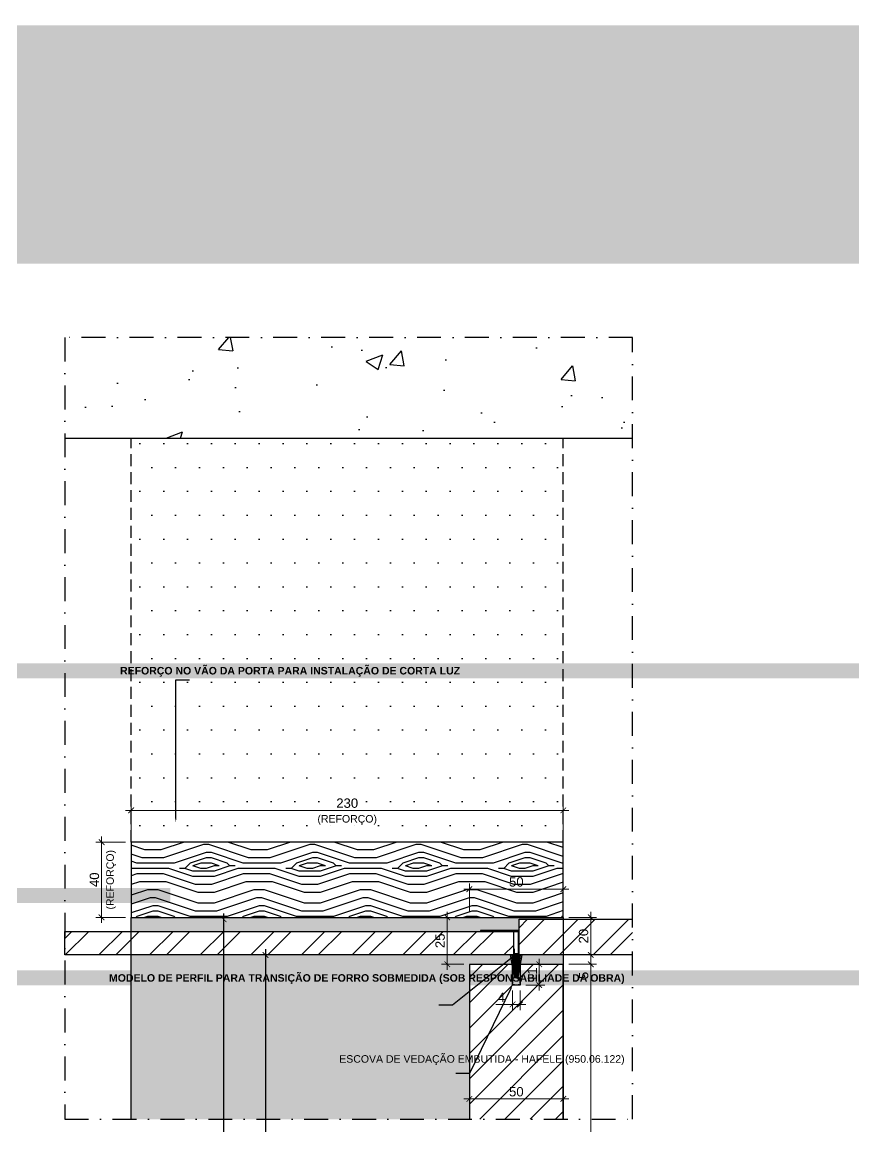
# Model space of a CAD drawing. Header units: millimetres. Extents: x -63251 to 507826, y 5339 to 217512.
# Drawn here: x 60118 to 60561, y 103625 to 104213 of the extents above; entities that cross this region are included whole.
import ezdxf
from ezdxf import colors
from ezdxf.entities.mleader import LeaderData, LeaderLine
from ezdxf.math import Vec2, Vec3

# ---------------------------------------------------------------- set-up
doc = ezdxf.new("R2010")
doc.units = ezdxf.units.MM
doc.header["$PDMODE"] = 3
doc.linetypes.add('TRAÇO 1-1', pattern=[9.525, 6.35, -3.175])
doc.linetypes.add('TRAÇO E PONTO 1-1', pattern=[25.4, 12.7, -6.35, 0, -6.35])
for name, color, linetype in [('_COMENTÁRIOS ARQ', 30, 'Continuous'), ('COTAS', 9, 'Continuous'), ('FERRAGEM', 3, 'Continuous'), ('FERRAGENS', 3, 'Continuous'), ('GESSO', 1, 'Continuous'), ('HACHURA', 21, 'Continuous'), ('MARCENARIA', 4, 'Continuous'), ('PAREDE', 94, 'Continuous'), ('PROJEÇÃO', 8, 'Continuous'), ('TEXTO TRAÇO PONTO', 105, 'TRAÇO E PONTO 1-1')]:
    doc.layers.add(name, color=color, linetype=linetype)
doc.layers.add('ARQ-COTA', color=12, linetype='Continuous', lineweight=9)
doc.styles.add('1-1', font='arial.ttf', dxfattribs={"height": 0.2})
doc.styles.add('MEDIDA OFICIAL', font='ariblk.ttf')
doc.styles.add('PADRÃO', font='arial.ttf')
doc.styles.add('PADRÃO NEGRITO', font='arialbd.ttf')
doc.dimstyles.new('1-2', dxfattribs={"dimscale": 2, "dimtxt": 2.5, "dimasz": 1.5, "dimexe": 1.5, "dimexo": 1.5, "dimtad": 1, "dimtxsty": 'PADRÃO', "dimblk": 'ARCHTICK', "dimcen": 2.5, "dimdle": 1.5, "dimclrd": 9, "dimclre": 9, "dimclrt": 6, "dimadec": 0, "dimazin": 0, "dimtfac": 1, "dimtmove": 0, "dimatfit": 3, "dimfxl": 1.25, "dimlwd": -1, "dimlwe": -1, "dimarcsym": 0})
doc.dimstyles.new('Med. Ofic.1-2', dxfattribs={"dimscale": 2, "dimtxt": 2.5, "dimasz": 1.5, "dimexe": 1.5, "dimexo": 1.5, "dimtad": 1, "dimtxsty": 'MEDIDA OFICIAL', "dimblk": 'ARCHTICK', "dimcen": 2.5, "dimdle": 1.5, "dimclrd": 9, "dimclre": 9, "dimclrt": 10, "dimadec": 0, "dimazin": 0, "dimtfac": 1, "dimtmove": 0, "dimatfit": 3, "dimfxl": 1.25, "dimlwd": -1, "dimlwe": -1, "dimarcsym": 0})

# ---------------------------------------------------------------- blocks, each defined once
blk = doc.blocks.new('_ArchTick')
at = {"color": 0, "linetype": 'ByBlock', "const_width": 0.15}
blk.add_lwpolyline([(-0.5, -0.5), (0.5, 0.5)], dxfattribs=at)
blk = doc.blocks.new('*D1336')
at = {"layer": 'ARQ-COTA', "color": 9, "transparency": 16777216}
blk.add_line((60409.17, 103639.9), (60353.17, 103639.9), dxfattribs=at)
at = {"layer": 'Defpoints', "color": 0, "transparency": 16777216}
for p in [(60356.17, 103639.9), (60356.17, 103639.9), (60406.17, 103639.9)]:
    blk.add_point(p, dxfattribs=at)
at = {"layer": 'ARQ-COTA', "color": 9, "transparency": 16777216, "xscale": 3, "yscale": 3, "zscale": 3, "rotation": 180}
blk.add_blockref('_ArchTick', (60356.17, 103639.9), dxfattribs=at)
at = {"layer": 'ARQ-COTA', "color": 9, "transparency": 16777216, "xscale": 3, "yscale": 3, "zscale": 3}
blk.add_blockref('_ArchTick', (60406.17, 103639.9), dxfattribs=at)
at = {"layer": 'ARQ-COTA', "color": 6, "transparency": 16777216, "insert": (60381.17, 103643.71), "char_height": 5, "attachment_point": 5, "style": 'PADRÃO'}
blk.add_mtext('50', dxfattribs=at)
blk = doc.blocks.new('*D1337')
at = {"layer": 'COTAS', "color": 9, "linetype": 'Continuous', "transparency": 16777216}
blk.add_line((60247.67, 103719.51), (60247.67, 103336.08), dxfattribs=at)
at = {"layer": 'COTAS', "color": 9, "transparency": 16777216}
for p, q in [((60250.67, 103716.51), (60250.67, 103716.51)), ((60250.67, 103339.08), (60250.67, 103339.08))]:
    blk.add_line(p, q, dxfattribs=at)
at = {"layer": 'Defpoints', "color": 0, "transparency": 16777216}
for p in [(60247.67, 103716.51), (60247.67, 103339.08), (60247.67, 103339.08)]:
    blk.add_point(p, dxfattribs=at)
at = {"layer": 'COTAS', "color": 9, "transparency": 16777216, "xscale": 3, "yscale": 3, "zscale": 3}
for p, rotation in [((60247.67, 103716.51), 90), ((60247.67, 103339.08), 270)]:
    blk.add_blockref('_ArchTick', p, dxfattribs=dict(at, rotation=rotation))
at = {"layer": 'COTAS', "color": 10, "transparency": 16777216, "insert": (60243.83, 103527.8), "char_height": 5, "attachment_point": 5, "rotation": 90, "style": 'MEDIDA OFICIAL'}
blk.add_mtext('2925', dxfattribs=at)
blk = doc.blocks.new('*D1338')
at = {"layer": 'COTAS', "color": 9, "linetype": 'Continuous', "transparency": 16777216}
blk.add_line((60225.35, 103738.51), (60225.35, 103336.08), dxfattribs=at)
at = {"layer": 'COTAS', "color": 9, "transparency": 16777216}
for p, q in [((60228.35, 103735.51), (60228.35, 103735.51)), ((60228.35, 103339.08), (60228.35, 103339.08))]:
    blk.add_line(p, q, dxfattribs=at)
at = {"layer": 'Defpoints', "color": 0, "transparency": 16777216}
for p in [(60225.35, 103735.51), (60225.35, 103339.08), (60225.35, 103339.08)]:
    blk.add_point(p, dxfattribs=at)
at = {"layer": 'COTAS', "color": 9, "transparency": 16777216, "xscale": 3, "yscale": 3, "zscale": 3}
for p, rotation in [((60225.35, 103735.51), 90), ((60225.35, 103339.08), 270)]:
    blk.add_blockref('_ArchTick', p, dxfattribs=dict(at, rotation=rotation))
at = {"layer": 'COTAS', "color": 10, "transparency": 16777216, "insert": (60221.51, 103537.3), "char_height": 5, "attachment_point": 5, "rotation": 90, "style": 'MEDIDA OFICIAL'}
blk.add_mtext('2945', dxfattribs=at)
blk = doc.blocks.new('*D1339')
at = {"layer": 'ARQ-COTA', "color": 9, "transparency": 16777216}
for p, q in [((60409.17, 103711.51), (60423.77, 103711.51)), ((60420.77, 103714.51), (60420.77, 103341.08)), ((60409.17, 103344.08), (60423.77, 103344.08))]:
    blk.add_line(p, q, dxfattribs=at)
at = {"layer": 'Defpoints', "color": 0, "transparency": 16777216}
for p in [(60406.17, 103711.51), (60406.17, 103344.08), (60420.77, 103344.08)]:
    blk.add_point(p, dxfattribs=at)
at = {"layer": 'ARQ-COTA', "color": 9, "transparency": 16777216, "xscale": 3, "yscale": 3, "zscale": 3}
for p, rotation in [((60420.77, 103711.51), 90), ((60420.77, 103344.08), 270)]:
    blk.add_blockref('_ArchTick', p, dxfattribs=dict(at, rotation=rotation))
at = {"layer": 'ARQ-COTA', "color": 6, "transparency": 16777216, "insert": (60416.97, 103527.8), "char_height": 5, "attachment_point": 5, "rotation": 90, "style": 'PADRÃO'}
blk.add_mtext('2915', dxfattribs=at)
blk = doc.blocks.new('*D1341')
at = {"layer": 'ARQ-COTA', "color": 9, "transparency": 16777216}
for p, q in [((60409.17, 103716.51), (60423.77, 103716.51)), ((60420.77, 103719.51), (60420.77, 103711.51)), ((60409.17, 103711.51), (60423.77, 103711.51)), ((60420.77, 103711.51), (60420.77, 103702.69))]:
    blk.add_line(p, q, dxfattribs=at)
at = {"layer": 'Defpoints', "color": 0, "transparency": 16777216}
for p in [(60406.17, 103716.51), (60406.17, 103711.51), (60420.77, 103711.51)]:
    blk.add_point(p, dxfattribs=at)
at = {"layer": 'ARQ-COTA', "color": 9, "transparency": 16777216, "xscale": 3, "yscale": 3, "zscale": 3}
for p, rotation in [((60420.77, 103716.51), 90), ((60420.77, 103711.51), 270)]:
    blk.add_blockref('_ArchTick', p, dxfattribs=dict(at, rotation=rotation))
at = {"layer": 'ARQ-COTA', "color": 6, "transparency": 16777216, "insert": (60416.98, 103705.6), "char_height": 5, "attachment_point": 5, "rotation": 90, "style": 'PADRÃO'}
blk.add_mtext('5', dxfattribs=at)
blk = doc.blocks.new('*D1342')
at = {"layer": 'ARQ-COTA', "color": 9, "transparency": 16777216}
for p, q in [((60420.77, 103713.51), (60420.77, 103739.51)), ((60409.17, 103736.51), (60423.77, 103736.51)), ((60409.17, 103716.51), (60423.77, 103716.51))]:
    blk.add_line(p, q, dxfattribs=at)
at = {"layer": 'Defpoints', "color": 0, "transparency": 16777216}
for p in [(60406.17, 103736.51), (60420.77, 103736.51), (60406.17, 103716.51)]:
    blk.add_point(p, dxfattribs=at)
at = {"layer": 'ARQ-COTA', "color": 9, "transparency": 16777216, "xscale": 3, "yscale": 3, "zscale": 3}
for p, rotation in [((60420.77, 103736.51), 90), ((60420.77, 103716.51), 270)]:
    blk.add_blockref('_ArchTick', p, dxfattribs=dict(at, rotation=rotation))
at = {"layer": 'ARQ-COTA', "color": 6, "transparency": 16777216, "insert": (60416.97, 103726.51), "char_height": 5, "attachment_point": 5, "rotation": 90, "style": 'PADRÃO'}
blk.add_mtext('20', dxfattribs=at)
blk = doc.blocks.new('*D1343')
at = {"layer": 'ARQ-COTA', "color": 9, "transparency": 16777216}
for p, q in [((60344.42, 103708.51), (60344.42, 103739.51)), ((60343.14, 103736.51), (60341.42, 103736.51)), ((60353.17, 103711.51), (60341.42, 103711.51))]:
    blk.add_line(p, q, dxfattribs=at)
at = {"layer": 'Defpoints', "color": 0, "transparency": 16777216}
for p in [(60344.42, 103736.51), (60346.14, 103736.51), (60356.17, 103711.51)]:
    blk.add_point(p, dxfattribs=at)
at = {"layer": 'ARQ-COTA', "color": 9, "transparency": 16777216, "xscale": 3, "yscale": 3, "zscale": 3}
for p, rotation in [((60344.42, 103736.51), 90), ((60344.42, 103711.51), 270)]:
    blk.add_blockref('_ArchTick', p, dxfattribs=dict(at, rotation=rotation))
at = {"layer": 'ARQ-COTA', "color": 6, "transparency": 16777216, "insert": (60340.62, 103724.01), "char_height": 5, "attachment_point": 5, "rotation": 90, "style": 'PADRÃO'}
blk.add_mtext('25', dxfattribs=at)
blk = doc.blocks.new('*D1344')
at = {"layer": 'ARQ-COTA', "color": 9, "transparency": 16777216}
for p, q in [((60353.17, 103751.53), (60409.17, 103751.53)), ((60356.17, 103739.51), (60356.17, 103754.53)), ((60406.17, 103748.95), (60406.17, 103754.53))]:
    blk.add_line(p, q, dxfattribs=at)
at = {"layer": 'Defpoints', "color": 0, "transparency": 16777216}
for p in [(60406.17, 103751.53), (60406.17, 103745.95), (60356.17, 103736.51)]:
    blk.add_point(p, dxfattribs=at)
at = {"layer": 'ARQ-COTA', "color": 9, "transparency": 16777216, "xscale": 3, "yscale": 3, "zscale": 3, "rotation": 180}
blk.add_blockref('_ArchTick', (60356.17, 103751.53), dxfattribs=at)
at = {"layer": 'ARQ-COTA', "color": 9, "transparency": 16777216, "xscale": 3, "yscale": 3, "zscale": 3}
blk.add_blockref('_ArchTick', (60406.17, 103751.53), dxfattribs=at)
at = {"layer": 'ARQ-COTA', "color": 6, "transparency": 16777216, "insert": (60381.17, 103755.33), "char_height": 5, "attachment_point": 5, "style": 'PADRÃO'}
blk.add_mtext('50', dxfattribs=at)
blk = doc.blocks.new('*D1347')
at = {"layer": 'ARQ-COTA', "color": 9, "transparency": 16777216}
for p, q in [((60160.47, 103733.51), (60160.47, 103779.51)), ((60173.17, 103776.51), (60157.47, 103776.51)), ((60173.17, 103736.51), (60157.47, 103736.51))]:
    blk.add_line(p, q, dxfattribs=at)
at = {"layer": 'Defpoints', "color": 0, "transparency": 16777216}
for p in [(60160.47, 103776.51), (60176.17, 103776.51), (60176.17, 103736.51)]:
    blk.add_point(p, dxfattribs=at)
at = {"layer": 'ARQ-COTA', "color": 9, "transparency": 16777216, "xscale": 3, "yscale": 3, "zscale": 3}
for p, rotation in [((60160.47, 103776.51), 90), ((60160.47, 103736.51), 270)]:
    blk.add_blockref('_ArchTick', p, dxfattribs=dict(at, rotation=rotation))
at = {"layer": 'ARQ-COTA', "color": 6, "transparency": 16777216, "insert": (60156.67, 103756.51), "char_height": 5, "attachment_point": 5, "rotation": 90, "style": 'PADRÃO'}
blk.add_mtext('40', dxfattribs=at)
blk = doc.blocks.new('*D1348')
at = {"layer": 'ARQ-COTA', "color": 9, "transparency": 16777216}
for p, q in [((60173.17, 103793.44), (60409.17, 103793.44)), ((60176.17, 103779.51), (60176.17, 103796.44)), ((60406.17, 103779.51), (60406.17, 103796.44))]:
    blk.add_line(p, q, dxfattribs=at)
at = {"layer": 'Defpoints', "color": 0, "transparency": 16777216}
for p in [(60406.17, 103793.44), (60176.17, 103776.51), (60406.17, 103776.51)]:
    blk.add_point(p, dxfattribs=at)
at = {"layer": 'ARQ-COTA', "color": 9, "transparency": 16777216, "xscale": 3, "yscale": 3, "zscale": 3, "rotation": 180}
blk.add_blockref('_ArchTick', (60176.17, 103793.44), dxfattribs=at)
at = {"layer": 'ARQ-COTA', "color": 9, "transparency": 16777216, "xscale": 3, "yscale": 3, "zscale": 3}
blk.add_blockref('_ArchTick', (60406.17, 103793.44), dxfattribs=at)
at = {"layer": 'ARQ-COTA', "color": 6, "transparency": 16777216, "insert": (60291.17, 103797.24), "char_height": 5, "attachment_point": 5, "style": 'PADRÃO'}
blk.add_mtext('230', dxfattribs=at)
blk = doc.blocks.new('ESCOVA DE VEDAÇÃO')
at = {"layer": 'FERRAGEM'}
blk.add_lwpolyline([(-1.5, -4), (1.5, -4), (2, -0.5, 0.25), (-2, -0.5)], format="xyb", close=True, dxfattribs=at)
at = {"layer": 'FERRAGEM', "color": 8}
for points in [[(-1.04, -4), (-3.04, -16)], [(-0.79, -4), (-2.3, -16)], [(-0.55, -4), (-1.63, -16)], [(-0.35, -4), (-0.96, -16)], [(-0.21, -4), (-0.45, -16)], [(0.08, -4), (0.33, -16)], [(0.35, -4), (0.96, -16)], [(0.55, -4), (1.63, -16)], [(0.79, -4), (2.3, -16)], [(1.04, -4), (3.04, -16)]]:
    blk.add_lwpolyline(points, dxfattribs=at)
blk = doc.blocks.new('*D1151')
at = {"layer": 'ARQ-COTA', "color": 9, "transparency": 16777216}
for p, q in [((60379.17, 103697.51), (60379.17, 103687.16)), ((60383.17, 103697.5), (60383.17, 103687.16)), ((60379.17, 103690.16), (60370.21, 103690.16)), ((60386.17, 103690.16), (60379.17, 103690.16))]:
    blk.add_line(p, q, dxfattribs=at)
at = {"layer": 'Defpoints', "color": 0, "transparency": 16777216}
for p in [(60379.17, 103700.51), (60383.17, 103700.5), (60379.17, 103690.16)]:
    blk.add_point(p, dxfattribs=at)
at = {"layer": 'ARQ-COTA', "color": 9, "transparency": 16777216, "xscale": 3, "yscale": 3, "zscale": 3, "rotation": 180}
blk.add_blockref('_ArchTick', (60379.17, 103690.16), dxfattribs=at)
at = {"layer": 'ARQ-COTA', "color": 9, "transparency": 16777216, "xscale": 3, "yscale": 3, "zscale": 3}
blk.add_blockref('_ArchTick', (60383.17, 103690.16), dxfattribs=at)
at = {"layer": 'ARQ-COTA', "color": 6, "transparency": 16777216, "insert": (60373.19, 103693.91), "char_height": 5, "attachment_point": 5, "style": 'PADRÃO'}
blk.add_mtext('4', dxfattribs=at)
blk = doc.blocks.new('*D1152')
at = {"layer": 'ARQ-COTA', "color": 9, "transparency": 16777216}
for p, q in [((60388.35, 103711.51), (60396.38, 103711.51)), ((60393.38, 103714.51), (60393.38, 103697.5)), ((60386.17, 103700.5), (60396.38, 103700.5))]:
    blk.add_line(p, q, dxfattribs=at)
at = {"layer": 'Defpoints', "color": 0, "transparency": 16777216}
for p in [(60385.35, 103711.51), (60383.17, 103700.5), (60393.38, 103700.5)]:
    blk.add_point(p, dxfattribs=at)
at = {"layer": 'ARQ-COTA', "color": 9, "transparency": 16777216, "xscale": 3, "yscale": 3, "zscale": 3}
for p, rotation in [((60393.38, 103711.51), 90), ((60393.38, 103700.5), 270)]:
    blk.add_blockref('_ArchTick', p, dxfattribs=dict(at, rotation=rotation))
at = {"layer": 'ARQ-COTA', "color": 6, "transparency": 16777216, "insert": (60389.62, 103706.01), "char_height": 5, "attachment_point": 5, "rotation": 90, "style": 'PADRÃO'}
blk.add_mtext('11', dxfattribs=at)

msp = doc.modelspace()

# ---------------------------------------------------------------- hatches: boundary and pattern name
at = {"layer": 'HACHURA'}
h = msp.add_hatch(dxfattribs=at)
h.set_pattern_fill('AR-CONC', color=21, scale=0.5)
h.set_pattern_definition([(50, (8.94, 1e-11), (91.092334, -7.969543), [9.525, -104.775]), (355, (8.94, 1e-11), (-17.62171, 95.52842), [7.62, -83.82029]), (100.451445, (16.53, -0.66), (73.470624, 87.558876), [8.095004, -89.04512]), (46.1842, (8.94, 25.4), (135.53952, -21.02116), [14.2875, -157.1625]), (96.63556, (20.24, 23.65), (118.70207, 123.71306), [12.14251, -133.5678]), (351.18415, (8.94, 25.4), (118.70207, 123.71306), [11.42998, -125.72987]), (21, (21.64, 19.05), (75.807196, -51.1326), [9.525, -104.775]), (326, (21.64, 19.05), (30.901014, 92.09398), [7.62, -83.82]), (71.451445, (27.96, 14.79), (106.70821, 40.961384), [8.095004, -89.04497]), (37.5, (8.94, 1e-11), (1.544302, 42.277519), [0, -82.804, 0, -85.09, 0, -84.1375]), (7.5, (8.94, 1e-11), (33.409831, 50.090287), [0, -48.514, 0, -80.899, 0, -32.0675]), (327.5, (-19.38, 1e-11), (67.795298, -2.864372), [0, -31.75, 0, -99.06, 0, -131.445]), (317.5, (-32.08, 1e-11), (74.06459, 12.713246), [0, -41.275, 0, -65.786, 0, -93.345])])
h.paths.add_polyline_path([(60140.82, 104044.981), (60140.82, 103991.509), (60443.048, 103991.509), (60443.048, 104044.981)])
at = {"layer": 'HACHURA', "true_color": 0x636466}
h = msp.add_hatch(dxfattribs=at)
h.set_pattern_fill('PATRON00077', color=251, scale=40, angle=135, pattern_type=2)
h.set_pattern_definition([(135, (96.387, -5469.982), (-56.568542, 4e-15), [2, -38]), (225, (75.173, -5468.57), (-7e-15, -56.568542), [4, -36]), (180, (83.66, -5471.397), (-28.284271, -28.284271), [2.828, -8.484, 2.828, -5.656, 19.8, -16.9725425]), (180, (99.215, -5469.982), (-28.284271, -28.284271), [2.8284, -5.6568, 2.8284, -45.2549425]), (180, (86.487, -5462.91), (-28.284271, -28.284271), [2.8284, -53.740142]), (180, (85.073, -5458.67), (-28.284271, -28.284271), [2.8284, -53.740142]), (180, (86.487, -5465.74), (-28.284271, -28.284271), [2.8284, -53.740142]), (180, (86.487, -5468.568), (-28.284271, -28.284271), [5.6568, -50.911742]), (180, (58.203, -5482.71), (-28.284271, -28.284271), [5.6568, -50.911742]), (180, (87.9, -5472.81), (-28.284271, -28.284271), [11.3136, -45.254942]), (180, (87.9, -5475.64), (-28.284271, -28.284271), [11.3136, -45.254942]), (180, (61.03, -5465.74), (-28.284271, -28.284271), [11.3136, -45.254942]), (180, (86.487, -5479.882), (-28.284271, -28.284271), [8.48528, -48.083262]), (180, (87.9, -5489.781), (-28.284271, -28.284271), [8.48528, -48.083262]), (180, (87.9, -5484.125), (-28.284271, -28.284271), [8.48528, -48.083262]), (180, (61.03, -5474.225), (-28.284271, -28.284271), [14.142136, -42.426406]), (180, (62.445, -5478.468), (-28.284271, -28.284271), [14.142136, -42.426406]), (180, (66.688, -5468.568), (-28.284271, -28.284271), [19.79899, -36.769553]), (161.565051, (90.73, -5469.982), (-28.2842713, 28.2842712), [4.472136, -84.970583]), (161.565051, (76.588, -5472.811), (-28.2842713, 28.2842712), [4.472136, -84.970583]), (161.565051, (80.83, -5471.397), (-28.2842713, 28.2842712), [4.472136, -84.970583]), (161.565051, (94.972, -5468.568), (-28.2842713, 28.2842712), [8.944272, -80.498447]), (161.565051, (76.588, -5475.64), (-28.2842713, 28.2842712), [13.416408, -76.026311]), (161.565051, (78.002, -5479.882), (-28.2842713, 28.2842712), [17.888544, -71.554175]), (161.565051, (79.416, -5484.125), (-28.2842713, 28.2842712), [17.888544, -71.554175]), (161.565051, (75.173, -5496.853), (-28.2842713, 28.2842712), [17.888544, -71.554175]), (161.565051, (78.002, -5494.024), (-28.2842713, 28.2842712), [22.36068, -67.082039]), (161.565051, (79.416, -5489.781), (-28.2842713, 28.2842712), [22.36068, -67.082039]), (198.434949, (80.83, -5468.568), (-28.2842712, -28.2842712), [4.472136, -84.970583]), (198.434949, (87.901, -5469.982), (-28.2842712, -28.2842712), [4.472136, -84.970583]), (198.434949, (96.387, -5469.982), (-28.2842712, -28.2842712), [8.944272, -80.498447]), (198.434949, (83.659, -5465.74), (-28.2842712, -28.2842712), [8.944272, -80.498447]), (198.434949, (100.63, -5471.397), (-28.2842712, -28.2842712), [13.416408, -76.026311]), (198.434949, (103.458, -5474.225), (-28.2842712, -28.2842712), [17.888544, -71.554175]), (198.434949, (76.588, -5450.183), (-28.2842712, -28.2842712), [17.888544, -71.554175]), (198.434949, (83.659, -5462.911), (-28.2842712, -28.2842712), [17.888544, -71.554175]), (198.434949, (80.83, -5454.426), (-28.2842712, -28.2842712), [22.36068, -67.082039]), (198.434949, (82.244, -5458.669), (-28.2842712, -28.2842712), [22.36068, -67.082039])])
h.paths.add_polyline_path([(60176.17, 103776.509), (60176.17, 103736.509), (60406.17, 103736.509), (60406.17, 103776.509)])
at = {"layer": 'HACHURA', "true_color": 0xba9673}
h = msp.add_hatch(color=33, dxfattribs=at)
h.dxf.hatch_style = 1
h.paths.add_polyline_path([(60406.17, 103736.509), (60176.17, 103736.509), (60176.17, 103729.009), (60362.17, 103729.009), (60362.17, 103729.509), (60382.67, 103729.509), (60382.67, 103735.509), (60406.17, 103735.509)])
h.paths.add_polyline_path([(60176.17, 103629.123), (60356.17, 103629.123), (60356.17, 103711.51), (60406.17, 103711.509), (60406.17, 103716.509), (60356.17, 103716.509), (60336.17, 103716.509), (60176.17, 103716.509)])
at = {"layer": 'PROJEÇÃO', "linetype": 'TRAÇO 1-1'}
h = msp.add_hatch(dxfattribs=at)
h.set_pattern_fill('DOTS', color=8, scale=8)
h.set_pattern_definition([(0, (103.458, -5472.725), (6.35, 12.7), [0, -12.7])])
h.paths.add_polyline_path([(60176.17, 103991.509), (60176.17, 103776.509), (60406.17, 103776.509), (60406.17, 103991.509)])
h = msp.add_hatch(dxfattribs=at)
h.set_pattern_fill('ANSI31', color=8, scale=3)
h.set_pattern_definition([(45, (103.458, -5459.225), (-6.7351921, 6.7351921), [])])
h.paths.add_polyline_path([(60406.17, 103629.123), (60406.17, 103711.509), (60383.17, 103711.509), (60383.17, 103700.505), (60379.17, 103700.505), (60379.17, 103711.509), (60356.17, 103711.509), (60356.17, 103629.123)])

# ---------------------------------------------------------------- linework, layer by layer
at = {"layer": 'FERRAGEM'}
msp.add_lwpolyline([(60176.17, 103736.509), (60406.17, 103736.509), (60406.17, 103776.509), (60176.17, 103776.509)], close=True, dxfattribs=at)
at = {"layer": 'MARCENARIA'}
for points in [[(60176.17, 103629.123), (60176.17, 103736.509), (60406.17, 103736.509), (60406.17, 103629.123)], [(60406.17, 103629.123), (60406.17, 103711.509), (60383.17, 103711.509), (60383.17, 103700.505), (60379.17, 103700.505), (60379.17, 103711.509), (60356.17, 103711.509), (60356.17, 103629.123)]]:
    msp.add_lwpolyline(points, dxfattribs=at)
at = {"layer": 'PAREDE'}
msp.add_lwpolyline([(60140.82, 103991.509), (60443.048, 103991.509)], dxfattribs=at)
at = {"layer": 'PROJEÇÃO', "color": 8, "linetype": 'TRAÇO 1-1'}
for p, q in [((60176.17, 103776.509), (60176.17, 103991.509)), ((60406.17, 103776.509), (60406.17, 103991.509))]:
    msp.add_line(p, q, dxfattribs=at)
at = {"layer": 'TEXTO TRAÇO PONTO'}
msp.add_lwpolyline([(60443.048, 103629.123), (60443.048, 104044.981), (60140.82, 104044.981), (60140.82, 103629.123)], close=True, dxfattribs=at)

# ---------------------------------------------------------------- texts
at = {"layer": 'COTAS', "color": 10, "insert": (60162.974, 103756.509), "char_height": 4, "width": 99.12947, "attachment_point": 2, "rotation": 90, "style": 'PADRÃO NEGRITO'}
msp.add_mtext('{\\fArial|b0|i0|c0|p34;\\C6;(REFORÇO)}', dxfattribs=at)

# ---------------------------------------------------------------- dimensions: what is measured, and where the dimension line sits
at = {"layer": 'ARQ-COTA'}
for base, p1, p2, picture, middle in [((60160.474, 103776.509), (60176.17, 103736.509), (60176.17, 103776.509), '*D1347', (60156.671, 103756.509)), ((60344.422, 103736.509), (60356.17, 103711.509), (60346.138, 103736.509), '*D1343', (60340.619, 103724.009)), ((60420.77, 103736.509), (60406.17, 103716.509), (60406.17, 103736.509), '*D1342', (60416.967, 103726.509)), ((60420.77, 103711.509), (60406.17, 103716.509), (60406.17, 103711.509), '*D1341', (60416.978, 103705.602))]:
    dim = msp.add_linear_dim(base=base, p1=p1, p2=p2, angle=90, dimstyle='1-2', dxfattribs=at)
    dim.commit()
    dim.dimension.update_dxf_attribs({"geometry": picture, "text_midpoint": middle})
for base, p1, p2, picture, middle in [((60406.17, 103751.528), (60356.17, 103736.509), (60406.17, 103745.95), '*D1344', (60381.17, 103755.331)), ((60356.17, 103639.903), (60406.17, 103639.903), (60356.17, 103639.903), '*D1336', (60381.17, 103643.705))]:
    dim = msp.add_linear_dim(base=base, p1=p1, p2=p2, dimstyle='1-2', dxfattribs=at)
    dim.commit()
    dim.dimension.update_dxf_attribs({"geometry": picture, "text_midpoint": middle})
dim = msp.add_linear_dim(base=(60420.77, 103344.082), p1=(60406.17, 103711.509), p2=(60406.17, 103344.082), angle=90, text='2915', dimstyle='1-2', dxfattribs=at)
dim.commit()
dim.dimension.update_dxf_attribs({"geometry": '*D1339', "text_midpoint": (60416.967, 103527.796)})
at = {"layer": 'COTAS'}
for base, p1, p2, text, picture, middle in [((60225.35, 103339.082), (60225.35, 103735.509), (60225.35, 103339.082), '2945', '*D1338', (60221.515, 103537.296)), ((60247.67, 103339.082), (60247.67, 103716.509), (60247.67, 103339.082), '2925', '*D1337', (60243.835, 103527.796))]:
    dim = msp.add_linear_dim(base=base, p1=p1, p2=p2, angle=90, text=text, dimstyle='Med. Ofic.1-2', dxfattribs=at)
    dim.commit()
    dim.dimension.update_dxf_attribs({"geometry": picture, "text_midpoint": middle})

# ---------------------------------------------------------------- leaders
ml = msp.add_multileader_mtext('Standard', dxfattribs=at)
ml.set_content('{\\fArial|b1|i0|c0|p34;\\C10;ATENÇÃO PARKET!\\P}REVESTIMENTO DE ELEVADOR EM {\\fArial|b1|i0|c0|p34;CABREUVA BRANCA PREMIUM }', color=105, style='1-1')
ml.set_leader_properties(color=256, linetype='ByLayer', lineweight=-1)
ml.build(insert=Vec2(0, 0))
ml.multileader.update_dxf_attribs({"text_left_attachment_type": 2, "text_right_attachment_type": 2, "dogleg_length": 0.36, "arrow_head_size": 15, "scale": 200})
ctx = ml.context
ctx.base_point, ctx.scale, ctx.char_height, ctx.arrow_head_size, ctx.landing_gap_size, ctx.plane_origin = Vec3(153741.438, 104075.429), 200, 40, 15, 10, Vec3(154452.713, 102048.876)
ctx.left_attachment, ctx.right_attachment, ctx.text_align_type = 2, 2, 2
notes = []
notes.append((ctx, [(0, (1, 1, 0), (154754.512, 104075.429), (-1, 0), 144.288, [(0, [(155553.301, 104075.429)], 0, [])])]))
ctx.mtext.insert, ctx.mtext.rotation, ctx.mtext.width, ctx.mtext.alignment, ctx.mtext.flow_direction = Vec3(154600.224, 104201.05), 6.2831853, 858.66662, 3, 5
ctx.mtext.has_bg_fill, ctx.mtext.bg_color, ctx.mtext.bg_scale_factor, ctx.mtext.bg_transparency, ctx.mtext.use_window_bg_color = 1, -1023410095, 1.25, 0, 0
at = {"layer": 'COTAS', "ltscale": 0.4}
ml = msp.add_multileader_mtext('Standard', dxfattribs=at)
ml.set_content('BIT 5x5mm', color=105, style='1-1')
ml.set_leader_properties(color=256, linetype='ByLayer', lineweight=-1)
ml.build(insert=Vec2(0, 0))
ml.multileader.update_dxf_attribs({"text_left_attachment_type": 2, "text_right_attachment_type": 2, "dogleg_length": 0.36, "arrow_head_size": 2, "scale": 20})
ctx = ml.context
ctx.base_point, ctx.scale, ctx.arrow_head_size, ctx.landing_gap_size, ctx.plane_origin = Vec3(59193.372, 103935.31), 20, 2, 4, Vec3(59124.397, 103896.727)
ctx.left_attachment, ctx.right_attachment = 2, 2
notes.append((ctx, [(0, (1, 1, 0), (59183.314, 103935.31), (1, 0), 10.059, [(0, [(59183.329, 103922.275)], 0, [])])]))
ctx.mtext.insert, ctx.mtext.width, ctx.mtext.flow_direction = Vec3(59197.372, 103937.344), 80.51012, 5
ml = msp.add_multileader_mtext('Standard', dxfattribs=at)
ml.set_content('BIT 5x5mm', color=105, style='1-1')
ml.set_leader_properties(color=256, linetype='ByLayer', lineweight=-1)
ml.build(insert=Vec2(0, 0))
ml.multileader.update_dxf_attribs({"text_left_attachment_type": 2, "text_right_attachment_type": 2, "dogleg_length": 0.36, "arrow_head_size": 2, "scale": 20})
ctx = ml.context
ctx.base_point, ctx.scale, ctx.arrow_head_size, ctx.landing_gap_size, ctx.plane_origin = Vec3(59683.681, 103935.31), 20, 2, 4, Vec3(59614.706, 103896.727)
ctx.left_attachment, ctx.right_attachment = 2, 2
notes.append((ctx, [(0, (1, 1, 0), (59673.622, 103935.31), (1, 0), 10.059, [(0, [(59673.638, 103922.275)], 0, [])])]))
ctx.mtext.insert, ctx.mtext.width, ctx.mtext.flow_direction = Vec3(59687.681, 103937.344), 80.51012, 5
ml = msp.add_multileader_mtext('Standard', dxfattribs=at)
ml.set_content('Bit 5 x 5 mm ', color=105, style='1-1')
ml.set_leader_properties(color=256, linetype='ByLayer', lineweight=-1)
ml.build(insert=Vec2(0, 0))
ml.multileader.update_dxf_attribs({"text_left_attachment_type": 2, "text_right_attachment_type": 2, "dogleg_length": 0.36, "arrow_head_size": 2, "scale": 20})
ctx = ml.context
ctx.base_point, ctx.scale, ctx.arrow_head_size, ctx.landing_gap_size, ctx.plane_origin = Vec3(59137.528, 103670.253), 20, 2, 4, Vec3(59241.925, 103699.003)
ctx.left_attachment, ctx.right_attachment = 2, 2
notes.append((ctx, [(0, (1, 1, 0), (59183.009, 103670.253), (-1, 0), 7.2, [(0, [(59182.994, 103699.398)], 0, [])])]))
ctx.mtext.insert, ctx.mtext.width, ctx.mtext.flow_direction = Vec3(59141.528, 103672.287), 80.51012, 5
ml = msp.add_multileader_mtext('Standard', dxfattribs=at)
ml.set_content('ACABAMENTO EM {\\fArial|b1|i0|c0|p34;LÂMINAS NATURAIS DE CARVALHO EUROPEU}', color=105, style='1-1')
ml.set_leader_properties(color=256, linetype='ByLayer', lineweight=-1)
ml.build(insert=Vec2(0, 0))
ml.multileader.update_dxf_attribs({"text_left_attachment_type": 2, "text_right_attachment_type": 2, "dogleg_length": 0.36, "arrow_head_size": 2, "scale": 20})
ctx = ml.context
ctx.base_point, ctx.scale, ctx.arrow_head_size, ctx.landing_gap_size, ctx.plane_origin = Vec3(59636.21, 103667.141), 20, 2, 4, Vec3(59687.942, 103696.88)
ctx.left_attachment, ctx.right_attachment = 2, 2
notes.append((ctx, [(1, (1, 1, 0), (59629.01, 103667.141), (1, 0), 7.2, [(0, [(59629.01, 103697.275)], 0, [])])]))
ctx.mtext.insert, ctx.mtext.width, ctx.mtext.flow_direction = Vec3(59640.21, 103673.061), 104.28206, 5
for ctx, leaders in notes:
    for number, flags, end, landing, length, lines in leaders:
        leader = LeaderData()
        leader.index, (leader.has_last_leader_line, leader.has_dogleg_vector, leader.attachment_direction) = number, flags
        leader.last_leader_point, leader.dogleg_vector, leader.dogleg_length = Vec3(end), Vec3(landing), length
        for number, points, colour, breaks in lines:
            line = LeaderLine()
            line.index, line.vertices, line.color, line.breaks = number, Vec3.list(points), colors.encode_raw_color(colour), breaks
            leader.lines.append(line)
        ctx.leaders.append(leader)

# ---------------------------------------------------------------- next in the draw order: leaders
ml = msp.add_multileader_mtext('Standard', dxfattribs=at)
ml.set_content('{\\fArial|b1|i0|c0|p34;REFORÇO NO VÃO DA PORTA PARA INSTALAÇÃO DE CORTA LUZ}', color=105, style='1-1')
ml.set_leader_properties(color=256, linetype='ByLayer', lineweight=-1)
ml.build(insert=Vec2(0, 0))
ml.multileader.update_dxf_attribs({"text_left_attachment_type": 2, "text_right_attachment_type": 2, "dogleg_length": 0.36, "arrow_head_size": 2, "scale": 20})
ctx = ml.context
ctx.base_point, ctx.scale, ctx.arrow_head_size, ctx.landing_gap_size, ctx.plane_origin = Vec3(60207.164, 103862.912), 20, 2, 4, Vec3(60334.101, 103840.678)
ctx.left_attachment, ctx.right_attachment, ctx.text_align_type = 2, 2, 1
notes = []
notes.append((ctx, [(1, (1, 1, 0), (60199.964, 103862.912), (1, 0), 7.2, [(1, [(60199.964, 103787.113)], 0, [])])]))
ctx.mtext.insert, ctx.mtext.width, ctx.mtext.alignment, ctx.mtext.flow_direction = Vec3(60260.777, 103869.734), 101.4372, 2, 5
ctx.mtext.has_bg_fill, ctx.mtext.bg_color, ctx.mtext.bg_scale_factor, ctx.mtext.bg_transparency, ctx.mtext.use_window_bg_color = 1, -1023563609, 1.5, 0, 0
for ctx, leaders in notes:
    for number, flags, end, landing, length, lines in leaders:
        leader = LeaderData()
        leader.index, (leader.has_last_leader_line, leader.has_dogleg_vector, leader.attachment_direction) = number, flags
        leader.last_leader_point, leader.dogleg_vector, leader.dogleg_length = Vec3(end), Vec3(landing), length
        for number, points, colour, breaks in lines:
            line = LeaderLine()
            line.index, line.vertices, line.color, line.breaks = number, Vec3.list(points), colors.encode_raw_color(colour), breaks
            leader.lines.append(line)
        ctx.leaders.append(leader)

# ---------------------------------------------------------------- next in the draw order: texts
at = {"layer": 'COTAS', "color": 10, "insert": (60291.17, 103790.938), "char_height": 4, "width": 99.12947, "attachment_point": 2, "style": 'PADRÃO NEGRITO'}
msp.add_mtext('{\\fArial|b0|i0|c0|p34;\\C6;(REFORÇO)}', dxfattribs=at)

# ---------------------------------------------------------------- next in the draw order: dimensions: what is measured, and where the dimension line sits
at = {"layer": 'ARQ-COTA'}
dim = msp.add_linear_dim(base=(60406.17, 103793.438), p1=(60176.17, 103776.509), p2=(60406.17, 103776.509), dimstyle='1-2', dxfattribs=at)
dim.commit()
dim.dimension.update_dxf_attribs({"geometry": '*D1348', "text_midpoint": (60291.17, 103797.242)})

# ---------------------------------------------------------------- next in the draw order: leaders
at = {"layer": 'COTAS', "ltscale": 0.4}
ml = msp.add_multileader_mtext('Standard', dxfattribs=at)
ml.set_content('PUXADOR CAVA', color=105, style='1-1')
ml.set_leader_properties(color=256, linetype='ByLayer', lineweight=-1)
ml.build(insert=Vec2(0, 0))
ml.multileader.update_dxf_attribs({"text_left_attachment_type": 2, "text_right_attachment_type": 2, "dogleg_length": 0.36, "arrow_head_size": 2, "scale": 20})
ctx = ml.context
ctx.base_point, ctx.scale, ctx.arrow_head_size, ctx.landing_gap_size, ctx.plane_origin = Vec3(59573.77, 103802.194), 20, 2, 4, Vec3(59507.654, 103747.656)
ctx.left_attachment, ctx.right_attachment = 2, 2
notes = []
notes.append((ctx, [(0, (1, 1, 0), (59566.57, 103802.194), (1, 0), 7.2, [(0, [(59566.585, 103747.261)], 0, [])])]))
ctx.mtext.insert, ctx.mtext.width, ctx.mtext.flow_direction = Vec3(59577.77, 103804.264), 80.51012, 5
ml = msp.add_multileader_mtext('Standard', dxfattribs=at)
ml.set_content('PIVÔ LATERAL CIR-16 ECLISSE', color=105, style='1-1')
ml.set_leader_properties(color=256, linetype='ByLayer', lineweight=-1)
ml.build(insert=Vec2(0, 0))
ml.multileader.update_dxf_attribs({"text_left_attachment_type": 2, "text_right_attachment_type": 2, "dogleg_length": 0.36, "arrow_head_size": 2, "scale": 20})
ctx = ml.context
ctx.base_point, ctx.scale, ctx.arrow_head_size, ctx.landing_gap_size, ctx.plane_origin = Vec3(59283.36, 103795.589), 20, 2, 4, Vec3(59217.243, 103735.255)
ctx.left_attachment, ctx.right_attachment = 2, 2
notes.append((ctx, [(0, (1, 1, 0), (59276.16, 103795.589), (1, 0), 7.2, [(0, [(59276.175, 103734.86)], 0, [])])]))
ctx.mtext.insert, ctx.mtext.width, ctx.mtext.flow_direction = Vec3(59287.36, 103801.496), 80.51012, 5
for ctx, leaders in notes:
    for number, flags, end, landing, length, lines in leaders:
        leader = LeaderData()
        leader.index, (leader.has_last_leader_line, leader.has_dogleg_vector, leader.attachment_direction) = number, flags
        leader.last_leader_point, leader.dogleg_vector, leader.dogleg_length = Vec3(end), Vec3(landing), length
        for number, points, colour, breaks in lines:
            line = LeaderLine()
            line.index, line.vertices, line.color, line.breaks = number, Vec3.list(points), colors.encode_raw_color(colour), breaks
            leader.lines.append(line)
        ctx.leaders.append(leader)

# ---------------------------------------------------------------- next in the draw order: leaders
ml = msp.add_multileader_mtext('Standard', dxfattribs=at)
ml.set_content('{\\fArial|b1|i0|c0|p34;GAXETA COM COR CARVALHO EUROPEU}', color=105, style='1-1')
ml.set_leader_properties(color=256, linetype='ByLayer', lineweight=-1)
ml.build(insert=Vec2(0, 0))
ml.multileader.update_dxf_attribs({"text_left_attachment_type": 2, "text_right_attachment_type": 2, "dogleg_length": 0.36, "arrow_head_size": 2, "scale": 20})
ctx = ml.context
ctx.base_point, ctx.scale, ctx.arrow_head_size, ctx.landing_gap_size, ctx.plane_origin = Vec3(59671.272, 103741.306), 20, 2, 4, Vec3(59786.009, 103764.84)
ctx.left_attachment, ctx.right_attachment, ctx.text_align_type = 2, 2, 1
notes = []
notes.append((ctx, [(1, (1, 1, 0), (59664.072, 103741.306), (1, 0), 7.2, [(1, [(59651.872, 103711.275)], 0, [])])]))
ctx.mtext.insert, ctx.mtext.width, ctx.mtext.alignment, ctx.mtext.flow_direction = Vec3(59697.845, 103750.109), 49.71295, 2, 5
ctx.mtext.has_bg_fill, ctx.mtext.bg_color, ctx.mtext.bg_scale_factor, ctx.mtext.bg_transparency, ctx.mtext.use_window_bg_color = 1, -1023563609, 1.5, 0, 0
for ctx, leaders in notes:
    for number, flags, end, landing, length, lines in leaders:
        leader = LeaderData()
        leader.index, (leader.has_last_leader_line, leader.has_dogleg_vector, leader.attachment_direction) = number, flags
        leader.last_leader_point, leader.dogleg_vector, leader.dogleg_length = Vec3(end), Vec3(landing), length
        for number, points, colour, breaks in lines:
            line = LeaderLine()
            line.index, line.vertices, line.color, line.breaks = number, Vec3.list(points), colors.encode_raw_color(colour), breaks
            leader.lines.append(line)
        ctx.leaders.append(leader)

# ---------------------------------------------------------------- next in the draw order: leaders
ml = msp.add_multileader_mtext('Standard', dxfattribs=at)
ml.set_content('{\\fArial|b1|i0|c0|p34;MODELO DE PERFIL PARA TRANSIÇÃO DE FORRO SOBMEDIDA (\\C10;SOB RESPONSABILIADE DA OBRA\\C105;)}', color=105, style='1-1')
ml.set_leader_properties(color=256, linetype='ByLayer', lineweight=-1)
ml.build(insert=Vec2(0, 0))
ml.multileader.update_dxf_attribs({"text_left_attachment_type": 2, "text_right_attachment_type": 2, "dogleg_length": 0.36, "arrow_head_size": 2, "scale": 20})
ctx = ml.context
ctx.base_point, ctx.scale, ctx.arrow_head_size, ctx.landing_gap_size, ctx.plane_origin = Vec3(60263.285, 103689.759), 20, 2, 4, Vec3(60413.267, 103724.335)
ctx.left_attachment, ctx.right_attachment, ctx.text_align_type = 2, 2, 1
notes = []
notes.append((ctx, [(0, (1, 1, 0), (60347.15, 103689.759), (-1, 0), 7.2, [(0, [(60380.72, 103716.505)], 0, [])])]))
ctx.mtext.insert, ctx.mtext.width, ctx.mtext.alignment, ctx.mtext.flow_direction = Vec3(60301.618, 103706.275), 68.57469, 2, 5
ctx.mtext.has_bg_fill, ctx.mtext.bg_color, ctx.mtext.bg_scale_factor, ctx.mtext.bg_transparency, ctx.mtext.use_window_bg_color = 1, -1023563609, 1.5, 0, 0
for ctx, leaders in notes:
    for number, flags, end, landing, length, lines in leaders:
        leader = LeaderData()
        leader.index, (leader.has_last_leader_line, leader.has_dogleg_vector, leader.attachment_direction) = number, flags
        leader.last_leader_point, leader.dogleg_vector, leader.dogleg_length = Vec3(end), Vec3(landing), length
        for number, points, colour, breaks in lines:
            line = LeaderLine()
            line.index, line.vertices, line.color, line.breaks = number, Vec3.list(points), colors.encode_raw_color(colour), breaks
            leader.lines.append(line)
        ctx.leaders.append(leader)

# ---------------------------------------------------------------- next in the draw order: hatches: boundary and pattern name
at = {"layer": 'FERRAGENS', "true_color": 0x939598}
h = msp.add_hatch(color=252, dxfattribs=at)
h.dxf.hatch_style = 1
h.paths.add_polyline_path([(60380.17, 103719.509), (60380.17, 103717.009), (60382.17, 103717.009), (60382.17, 103729.009), (60362.17, 103729.009), (60362.17, 103729.509), (60382.67, 103729.509), (60382.67, 103716.509), (60379.67, 103716.509), (60379.67, 103719.509)])
at = {"layer": 'HACHURA'}
h = msp.add_hatch(dxfattribs=at)
h.set_pattern_fill('ANSI32', color=8, scale=2)
h.set_pattern_definition([(45, (79.958, -5469.225), (-13.4703842, 13.4703842), []), (45, (88.938, -5469.225), (-13.4703842, 13.4703842), [])])
h.paths.add_polyline_path([(60443.048, 103716.509), (60443.048, 103735.509), (60382.67, 103735.509), (60382.67, 103716.509)])
h = msp.add_hatch(dxfattribs=at)
h.set_pattern_fill('ANSI32', color=8, scale=2)
h.set_pattern_definition([(45, (26.958, -5474.725), (-13.4703842, 13.4703842), []), (45, (35.938, -5474.725), (-13.4703842, 13.4703842), [])])
h.paths.add_polyline_path([(60379.67, 103716.509), (60379.67, 103729.009), (60140.82, 103729.009), (60140.82, 103716.509)])

# ---------------------------------------------------------------- next in the draw order: linework, layer by layer
at = {"layer": 'FERRAGENS'}
msp.add_lwpolyline([(60379.67, 103719.509), (60379.67, 103716.509), (60382.67, 103716.509), (60382.67, 103729.509), (60362.17, 103729.509), (60362.17, 103729.009), (60382.17, 103729.009), (60382.17, 103717.009), (60380.17, 103717.009), (60380.17, 103719.509)], close=True, dxfattribs=at)
at = {"layer": 'GESSO', "color": 1}
msp.add_lwpolyline([(60443.048, 103716.509), (60382.67, 103716.509), (60382.67, 103735.509), (60443.048, 103735.509)], dxfattribs=at)
msp.add_lwpolyline([(60140.82, 103729.009), (60379.67, 103729.009), (60379.67, 103716.509), (60140.82, 103716.509)], close=True, dxfattribs=at)

# ---------------------------------------------------------------- next in the draw order: block references
at = {"layer": '_COMENTÁRIOS ARQ', "xscale": -1, "rotation": 180}
msp.add_blockref('ESCOVA DE VEDAÇÃO', (60381.17, 103700.505), dxfattribs=at)

# ---------------------------------------------------------------- next in the draw order: dimensions: what is measured, and where the dimension line sits
at = {"layer": 'ARQ-COTA'}
dim = msp.add_linear_dim(base=(60393.383, 103700.505), p1=(60385.352, 103711.505), p2=(60383.17, 103700.505), angle=270, dimstyle='1-2', dxfattribs=at)
dim.commit()
dim.dimension.update_dxf_attribs({"geometry": '*D1152', "text_midpoint": (60389.623, 103706.005)})
dim = msp.add_linear_dim(base=(60379.17, 103690.162), p1=(60383.17, 103700.505), p2=(60379.17, 103700.505), dimstyle='1-2', dxfattribs=at)
dim.commit()
dim.dimension.update_dxf_attribs({"geometry": '*D1151', "text_midpoint": (60373.191, 103693.912)})

# ---------------------------------------------------------------- next in the draw order: leaders
at = {"layer": 'COTAS', "ltscale": 0.4}
ml = msp.add_multileader_mtext('Standard', dxfattribs=at)
ml.set_content('ESCOVA DE VEDAÇÃO EMBUTIDA - HAFELE (950.06.122)', color=105, style='1-1')
ml.set_leader_properties(color=256, linetype='ByLayer', lineweight=-1)
ml.build(insert=Vec2(0, 0))
ml.multileader.update_dxf_attribs({"text_left_attachment_type": 2, "text_right_attachment_type": 2, "dogleg_length": 0.36, "arrow_head_size": 2, "scale": 20})
ctx = ml.context
ctx.base_point, ctx.scale, ctx.arrow_head_size, ctx.landing_gap_size, ctx.plane_origin = Vec3(60282.956, 103653.415), 20, 2, 4, Vec3(60415.087, 103682.165)
ctx.left_attachment, ctx.right_attachment = 2, 2
notes = []
notes.append((ctx, [(0, (1, 1, 0), (60356.17, 103653.415), (-1, 0), 7.2, [(0, [(60379.17, 103700.505)], 0, [])])]))
ctx.mtext.insert, ctx.mtext.width, ctx.mtext.flow_direction = Vec3(60286.956, 103663.177), 59.99595, 5
for ctx, leaders in notes:
    for number, flags, end, landing, length, lines in leaders:
        leader = LeaderData()
        leader.index, (leader.has_last_leader_line, leader.has_dogleg_vector, leader.attachment_direction) = number, flags
        leader.last_leader_point, leader.dogleg_vector, leader.dogleg_length = Vec3(end), Vec3(landing), length
        for number, points, colour, breaks in lines:
            line = LeaderLine()
            line.index, line.vertices, line.color, line.breaks = number, Vec3.list(points), colors.encode_raw_color(colour), breaks
            leader.lines.append(line)
        ctx.leaders.append(leader)

doc.saveas('drawing.dxf')
